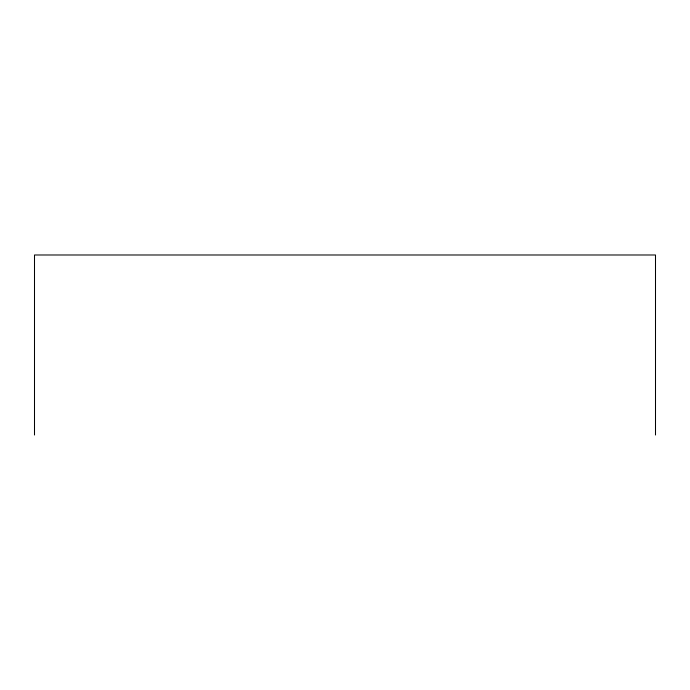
<?xml version="1.0" encoding="UTF-8"?>
<svg xmlns="http://www.w3.org/2000/svg" width="690" height="690" viewBox="0 0 690 690"><rect width="100%" height="100%" fill="white"/><g stroke="black" fill="none" stroke-linecap="round" stroke-linejoin="round"><path stroke-width="1.03" d="M655.5 435.011L655.5 254.989L34.5 254.989L34.5 435.011"/></g></svg>
